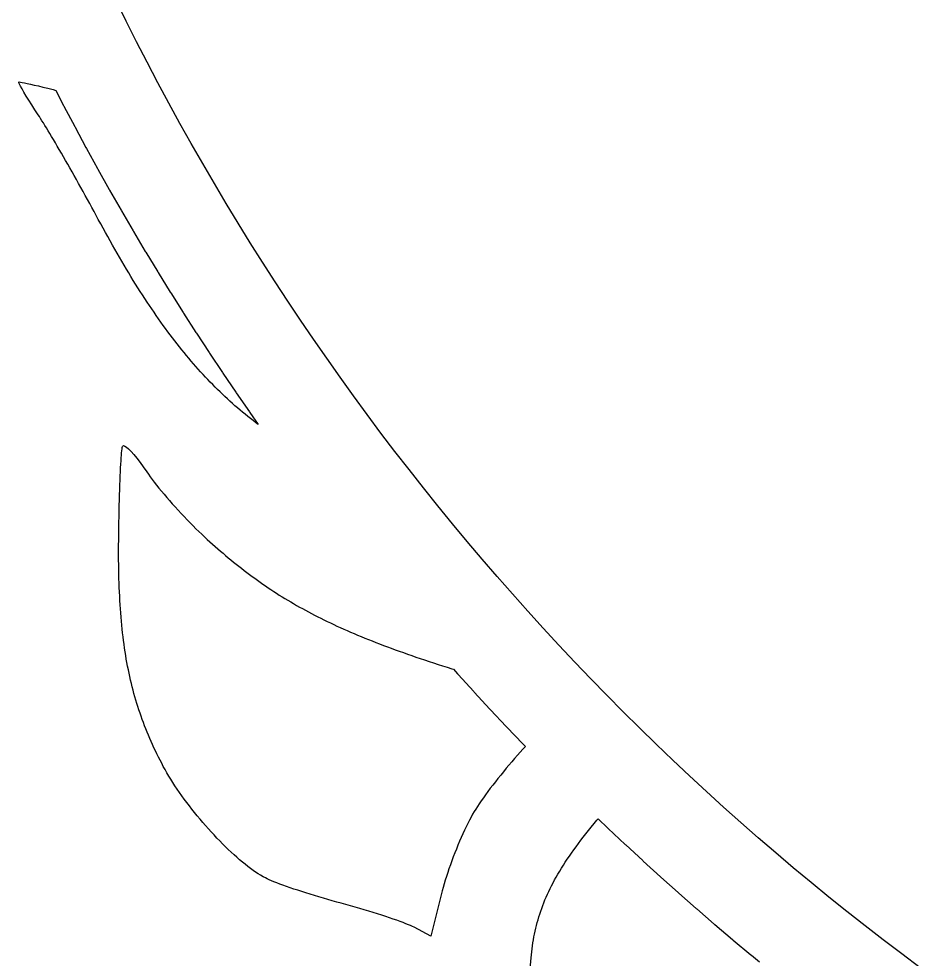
# Model space of a CAD drawing. Header units: millimetres. Extents: x 10 to 410, y 18 to 283.
# Drawn here: x 259.9 to 275.23, y 184.97 to 200.96 of the extents above; entities that cross this region are included whole.
import ezdxf

# ---------------------------------------------------------------- set-up
doc = ezdxf.new("R2010")
doc.units = ezdxf.units.MM
doc.layers.add('CUT', color=1, linetype='Continuous')

msp = doc.modelspace()

# ---------------------------------------------------------------- linework, layer by layer
at = {"layer": 'CUT'}
for points in [[(275.233, 184.8264), (274.9183, 185.0614), (274.6057, 185.2991), (274.2952, 185.5395), (273.9868, 185.7826), (273.6806, 186.0284), (273.3765, 186.2769), (273.0746, 186.528), (272.7748, 186.7817), (272.4773, 187.0381), (272.1821, 187.297), (271.8891, 187.5585), (271.5984, 187.8225), (271.3101, 188.0891), (271.024, 188.3582), (270.7404, 188.6297), (270.4591, 188.9037), (270.1802, 189.1802), (269.9037, 189.4591), (269.6297, 189.7404), (269.3582, 190.024), (269.0891, 190.3101), (268.8225, 190.5984), (268.5585, 190.8891), (268.297, 191.1821), (268.0381, 191.4773), (267.7817, 191.7748), (267.528, 192.0746), (267.2769, 192.3765), (267.0284, 192.6806), (266.7826, 192.9868), (266.5395, 193.2952), (266.2991, 193.6057), (266.0614, 193.9183), (265.8264, 194.233), (265.5942, 194.5497), (265.3648, 194.8684), (265.1382, 195.1891), (264.9143, 195.5117), (264.6933, 195.8363), (264.4751, 196.1628), (264.2598, 196.4912), (264.0474, 196.8215), (263.8378, 197.1536), (263.6312, 197.4876), (263.4275, 197.8233), (263.2267, 198.1608), (263.0289, 198.5), (262.834, 198.8409), (262.6421, 199.1836), (262.4532, 199.5279), (262.2674, 199.8738), (262.0845, 200.2213), (261.9047, 200.5704), (261.728, 200.9211), (261.5543, 201.2733)], [(268.5568, 184.3614), (268.6141, 184.9955), (268.6191, 185.0474), (268.6247, 185.0988), (268.631, 185.1498), (268.6379, 185.2004), (268.6455, 185.2507), (268.6538, 185.3006), (268.6627, 185.3502), (268.6724, 185.3995), (268.6829, 185.4485), (268.6941, 185.4973), (268.706, 185.5459), (268.7188, 185.5943), (268.7323, 185.6426), (268.7466, 185.6908), (268.7618, 185.7388), (268.7779, 185.7869), (268.7948, 185.8348), (268.8126, 185.8828), (268.8312, 185.9308), (268.8508, 185.9788), (268.8714, 186.0269), (268.8928, 186.0752), (268.9153, 186.1235), (268.9387, 186.172), (268.9631, 186.2207), (268.9885, 186.2697), (269.015, 186.3188), (269.0425, 186.3683), (269.0711, 186.418), (269.1007, 186.4681), (269.1314, 186.5185), (269.1633, 186.5693), (269.1963, 186.6205), (269.2304, 186.6722), (269.2656, 186.7244), (269.3021, 186.777), (269.3397, 186.8302), (269.3786, 186.8839), (269.4187, 186.9382), (269.46, 186.9931), (269.5026, 187.0486), (269.5464, 187.1048), (269.5916, 187.1617), (269.638, 187.2193), (269.6858, 187.2777), (269.7349, 187.3369), (269.7537, 187.3593), (269.9176, 187.2024), (269.9278, 187.1928), (270.2138, 186.9237), (270.224, 186.9142), (270.5124, 186.6476), (270.5227, 186.6382), (270.8133, 186.3741), (270.8237, 186.3648), (271.1167, 186.1033), (271.1271, 186.094), (271.4224, 185.8351), (271.4329, 185.826), (271.7304, 185.5696), (271.741, 185.5606), (272.0408, 185.3068), (272.0515, 185.2979), (272.3534, 185.0467), (272.3642, 185.0379), (272.502, 184.9252)]]:
    msp.add_lwpolyline(points, dxfattribs=at)
for points in [[(262.9537, 195.0025), (262.9132, 195.0481), (262.8729, 195.0942), (262.8327, 195.1409), (262.7927, 195.1882), (262.7527, 195.2361), (262.7128, 195.2845), (262.673, 195.3336), (262.6333, 195.3833), (262.5937, 195.4335), (262.5541, 195.4844), (262.5146, 195.536), (262.4752, 195.5881), (262.4359, 195.6409), (262.3965, 195.6943), (262.3573, 195.7484), (262.318, 195.8031), (262.2789, 195.8585), (262.2397, 195.9146), (262.2005, 195.9713), (262.1614, 196.0287), (262.1223, 196.0868), (262.0832, 196.1456), (262.0441, 196.2051), (262.005, 196.2653), (261.9659, 196.3262), (261.9267, 196.3878), (261.8876, 196.4502), (261.8484, 196.5132), (261.8092, 196.577), (261.7699, 196.6416), (261.7306, 196.7069), (261.6912, 196.7729), (261.6518, 196.8397), (261.6123, 196.9073), (261.5728, 196.9756), (261.5332, 197.0447), (261.4935, 197.1146), (261.4537, 197.1853), (261.4138, 197.2568), (261.3738, 197.3291), (261.3338, 197.4022), (261.2936, 197.4761), (261.2533, 197.5508), (261.2175, 197.6173), (261.1812, 197.6844), (261.1445, 197.752), (261.1074, 197.8199), (261.07, 197.888), (261.0324, 197.9562), (260.9946, 198.0244), (260.9568, 198.0925), (260.9189, 198.1603), (260.8812, 198.2277), (260.8435, 198.2945), (260.8061, 198.3607), (260.769, 198.4261), (260.7322, 198.4906), (260.6959, 198.5541), (260.66, 198.6165), (260.6247, 198.6775), (260.5901, 198.7372), (260.5562, 198.7953), (260.5231, 198.8518), (260.4908, 198.9064), (260.4595, 198.9592), (260.4292, 199.01), (260.3999, 199.0586), (260.3719, 199.1049), (260.345, 199.1488), (260.3194, 199.1902), (260.2952, 199.2289), (260.2724, 199.2648), (260.2511, 199.2979), (260.2315, 199.3279), (260.1745, 199.4145), (260.1209, 199.4975), (260.0716, 199.5755), (260.0271, 199.6475), (259.9881, 199.7121), (259.9554, 199.7684), (259.9296, 199.8151), (259.9114, 199.851), (259.9016, 199.8749), (259.9008, 199.8857), (259.909, 199.8868), (259.928, 199.8848), (259.9572, 199.88), (259.9959, 199.8725), (260.0435, 199.8625), (260.0995, 199.85), (260.1633, 199.8353), (260.2341, 199.8185), (260.3115, 199.7996), (260.3948, 199.779), (260.4833, 199.7566), (260.5303, 199.7446), (260.6621, 199.4887), (260.6685, 199.4763), (260.8514, 199.1288), (260.8579, 199.1165), (261.0438, 198.7705), (261.0505, 198.7583), (261.2394, 198.414), (261.2461, 198.4018), (261.438, 198.0591), (261.4449, 198.047), (261.6397, 197.7061), (261.6467, 197.694), (261.8446, 197.3547), (261.8516, 197.3427), (262.0524, 197.0052), (262.0596, 196.9932), (262.2633, 196.6575), (262.2706, 196.6456), (262.4773, 196.3117), (262.4847, 196.2998), (262.6942, 195.9677), (262.7017, 195.956), (262.9142, 195.6257), (262.9218, 195.614), (263.1371, 195.2856), (263.1448, 195.2739), (263.363, 194.9474), (263.3708, 194.9358), (263.5918, 194.6112), (263.5997, 194.5997), (263.8235, 194.2771), (263.8315, 194.2656), (263.9743, 194.0637), (263.9294, 194.0973), (263.8847, 194.1315), (263.8402, 194.1661), (263.796, 194.2012), (263.7519, 194.2366), (263.7082, 194.2726), (263.6646, 194.309), (263.6213, 194.3458), (263.5782, 194.3831), (263.5353, 194.4209), (263.4926, 194.4591), (263.4501, 194.4979), (263.4078, 194.5371), (263.3657, 194.5768), (263.3238, 194.617), (263.282, 194.6577), (263.2404, 194.699), (263.199, 194.7407), (263.1578, 194.783), (263.1167, 194.8258), (263.0757, 194.8692), (263.0349, 194.9131), (262.9942, 194.9575)], [(266.9099, 185.3647), (266.6239, 185.5151), (266.5974, 185.5283), (266.5652, 185.5428), (266.5276, 185.5587), (266.485, 185.5757), (266.4377, 185.5938), (266.386, 185.6128), (266.3302, 185.6328), (266.2707, 185.6535), (266.2078, 185.6748), (266.1419, 185.6967), (266.0731, 185.719), (266.002, 185.7416), (265.9287, 185.7645), (265.8537, 185.7875), (265.7772, 185.8105), (265.6995, 185.8334), (265.6211, 185.8561), (265.5422, 185.8785), (265.4632, 185.9004), (265.3843, 185.9219), (265.309, 185.9424), (265.2333, 185.9635), (265.1574, 185.9851), (265.0816, 186.0072), (265.0062, 186.0295), (264.9315, 186.0522), (264.8578, 186.0749), (264.7854, 186.0977), (264.7146, 186.1204), (264.6456, 186.143), (264.5788, 186.1653), (264.5145, 186.1873), (264.4529, 186.2088), (264.3943, 186.2297), (264.3391, 186.25), (264.2876, 186.2696), (264.2399, 186.2883), (264.1964, 186.3061), (264.1575, 186.3228), (264.1233, 186.3384), (264.0943, 186.3528), (264.0547, 186.3743), (264.014, 186.3981), (263.9722, 186.4241), (263.9295, 186.4524), (263.8858, 186.4827), (263.8414, 186.5151), (263.7962, 186.5494), (263.7503, 186.5855), (263.7038, 186.6235), (263.6567, 186.6632), (263.6092, 186.7044), (263.5613, 186.7473), (263.5131, 186.7916), (263.4647, 186.8372), (263.4161, 186.8842), (263.3674, 186.9324), (263.3186, 186.9818), (263.2699, 187.0322), (263.2214, 187.0836), (263.173, 187.1359), (263.1249, 187.189), (263.0771, 187.2429), (263.0298, 187.2975), (262.9829, 187.3526), (262.9366, 187.4082), (262.891, 187.4643), (262.846, 187.5207), (262.8018, 187.5774), (262.7585, 187.6343), (262.7161, 187.6912), (262.6747, 187.7483), (262.6343, 187.8052), (262.5951, 187.862), (262.5572, 187.9186), (262.5205, 187.975), (262.4852, 188.0309), (262.4513, 188.0864), (262.4189, 188.1414), (262.3881, 188.1957), (262.359, 188.2494), (262.331, 188.3025), (262.3037, 188.3556), (262.277, 188.4086), (262.2508, 188.4616), (262.2252, 188.5146), (262.2003, 188.5675), (262.1758, 188.6205), (262.152, 188.6736), (262.1287, 188.7267), (262.106, 188.7799), (262.0839, 188.8332), (262.0623, 188.8867), (262.0412, 188.9403), (262.0207, 188.994), (262.0008, 189.048), (261.9813, 189.1022), (261.9625, 189.1566), (261.9441, 189.2112), (261.9263, 189.2662), (261.909, 189.3214), (261.8922, 189.377), (261.8759, 189.4329), (261.8602, 189.4891), (261.8449, 189.5457), (261.8302, 189.6027), (261.8159, 189.6602), (261.8022, 189.7181), (261.7889, 189.7764), (261.7762, 189.8352), (261.7639, 189.8945), (261.752, 189.9544), (261.7407, 190.0147), (261.7298, 190.0757), (261.7194, 190.1372), (261.7095, 190.1993), (261.7, 190.2621), (261.691, 190.3255), (261.6824, 190.3896), (261.6742, 190.4543), (261.6666, 190.5198), (261.6593, 190.5859), (261.6525, 190.6529), (261.6461, 190.7206), (261.6401, 190.789), (261.6346, 190.8583), (261.6294, 190.9285), (261.6247, 190.9994), (261.6204, 191.0713), (261.6165, 191.144), (261.613, 191.2177), (261.6099, 191.2922), (261.6072, 191.3678), (261.6049, 191.4443), (261.6029, 191.5218), (261.6014, 191.6003), (261.6002, 191.6798), (261.5994, 191.7604), (261.599, 191.8421), (261.5989, 191.9249), (261.5992, 192.0088), (261.5998, 192.0938), (261.6009, 192.1972), (261.6023, 192.2992), (261.6039, 192.3995), (261.6056, 192.498), (261.6076, 192.5943), (261.6098, 192.6883), (261.6121, 192.7796), (261.6146, 192.8681), (261.6173, 192.9535), (261.6201, 193.0355), (261.623, 193.1139), (261.6261, 193.1885), (261.6293, 193.259), (261.6325, 193.3252), (261.6359, 193.3869), (261.6394, 193.4437), (261.6429, 193.4955), (261.6465, 193.542), (261.6502, 193.5829), (261.6539, 193.6181), (261.6576, 193.6472), (261.6613, 193.6701), (261.6651, 193.6865), (261.6688, 193.6961), (261.6823, 193.7036), (261.7041, 193.6973), (261.7334, 193.678), (261.7694, 193.6467), (261.8112, 193.6044), (261.8579, 193.5518), (261.9086, 193.49), (261.9627, 193.4198), (262.019, 193.3423), (262.0769, 193.2582), (262.1049, 193.2174), (262.1358, 193.1742), (262.1694, 193.1289), (262.2055, 193.0817), (262.2439, 193.0328), (262.2845, 192.9824), (262.3269, 192.9307), (262.371, 192.8779), (262.4167, 192.8243), (262.4637, 192.7702), (262.5118, 192.7156), (262.5609, 192.6608), (262.6107, 192.6061), (262.6611, 192.5516), (262.7118, 192.4976), (262.7627, 192.4443), (262.8136, 192.392), (262.8642, 192.3407), (262.9145, 192.2908), (262.9641, 192.2425), (263.0129, 192.1959), (263.0608, 192.1514), (263.1059, 192.1102), (263.1508, 192.0694), (263.1957, 192.0292), (263.2405, 191.9895), (263.2852, 191.9502), (263.3299, 191.9115), (263.3745, 191.8732), (263.4192, 191.8353), (263.4638, 191.798), (263.5084, 191.7611), (263.5531, 191.7246), (263.5978, 191.6885), (263.6426, 191.6529), (263.6874, 191.6177), (263.7324, 191.5829), (263.7774, 191.5485), (263.8226, 191.5145), (263.8679, 191.4808), (263.9134, 191.4476), (263.959, 191.4147), (264.0048, 191.3822), (264.0509, 191.35), (264.0971, 191.3181), (264.1436, 191.2866), (264.1903, 191.2555), (264.2373, 191.2246), (264.2846, 191.1941), (264.3321, 191.1638), (264.38, 191.1339), (264.4282, 191.1042), (264.4767, 191.0748), (264.5256, 191.0457), (264.5749, 191.0169), (264.6246, 190.9883), (264.6746, 190.9599), (264.7251, 190.9318), (264.776, 190.9039), (264.8274, 190.8763), (264.8792, 190.8488), (264.9316, 190.8216), (264.9844, 190.7946), (265.0377, 190.7677), (265.0916, 190.741), (265.146, 190.7145), (265.201, 190.6882), (265.2565, 190.662), (265.3127, 190.636), (265.3694, 190.6101), (265.4268, 190.5844), (265.4848, 190.5587), (265.5435, 190.5332), (265.6028, 190.5078), (265.6628, 190.4825), (265.7235, 190.4573), (265.785, 190.4322), (265.8472, 190.4072), (265.9101, 190.3822), (265.9738, 190.3573), (266.0382, 190.3324), (266.1035, 190.3076), (266.1696, 190.2828), (266.2365, 190.2581), (266.3042, 190.2333), (266.3728, 190.2086), (266.4423, 190.1839), (266.5127, 190.1592), (266.5839, 190.1344), (266.6561, 190.1097), (266.7293, 190.0849), (266.8033, 190.0601), (266.8784, 190.0352), (266.9544, 190.0103), (267.0314, 189.9853), (267.1095, 189.9603), (267.1885, 189.9351), (267.2687, 189.9099), (267.2952, 189.9017), (267.3648, 189.8237), (267.3741, 189.8133), (267.6382, 189.5227), (267.6476, 189.5124), (267.9142, 189.224), (267.9237, 189.2138), (268.1928, 188.9278), (268.2024, 188.9176), (268.4739, 188.634), (268.4836, 188.6239), (268.5176, 188.589), (268.4753, 188.5435), (268.4283, 188.4919), (268.3809, 188.439), (268.3332, 188.3848), (268.2855, 188.3296), (268.2378, 188.2737), (268.1904, 188.2171), (268.1435, 188.1602), (268.0971, 188.1031), (268.0514, 188.046), (268.0067, 187.9892), (267.9631, 187.9328), (267.9207, 187.8771), (267.8797, 187.8223), (267.8404, 187.7686), (267.8027, 187.7161), (267.767, 187.6652), (267.7334, 187.6159), (267.7021, 187.5686), (267.6731, 187.5234), (267.6468, 187.4805), (267.6203, 187.4353), (267.5933, 187.3867), (267.5659, 187.3351), (267.5381, 187.2807), (267.5101, 187.2239), (267.482, 187.1648), (267.4539, 187.1037), (267.4259, 187.0409), (267.3981, 186.9767), (267.3706, 186.9114), (267.3435, 186.8451), (267.317, 186.7782), (267.2911, 186.7109), (267.2659, 186.6435), (267.2416, 186.5763), (267.2182, 186.5094), (267.1959, 186.4433), (267.1747, 186.3782), (267.1549, 186.3142), (267.1364, 186.2518), (267.1194, 186.1911), (267.104, 186.1324)]]:
    msp.add_lwpolyline(points, close=True, dxfattribs=at)

doc.saveas('drawing.dxf')
